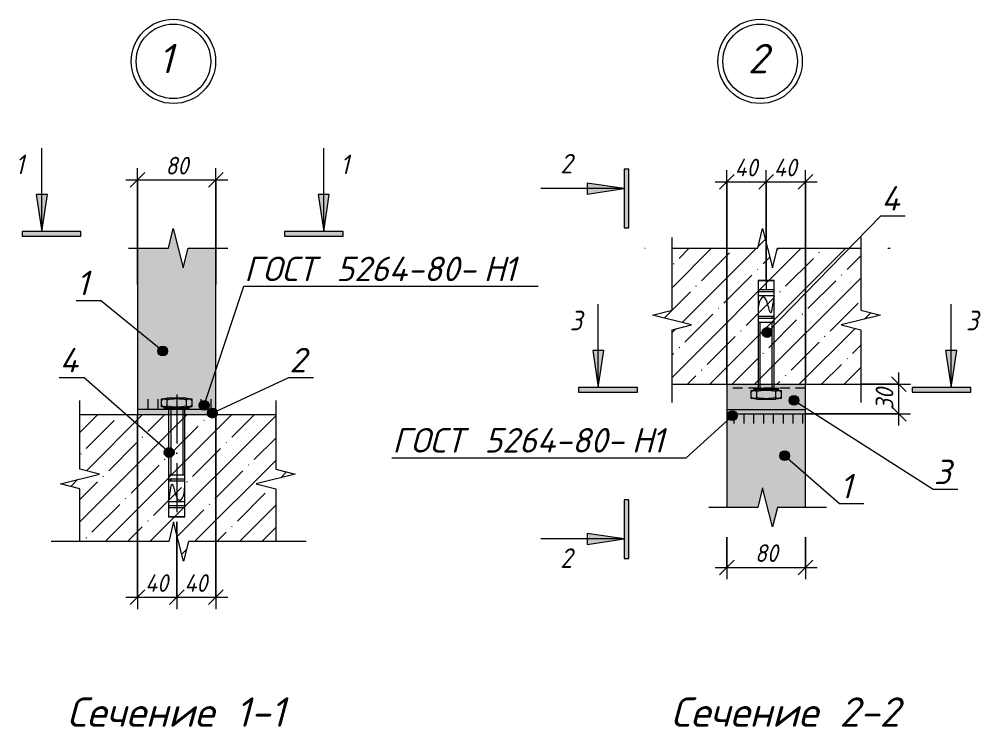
# Model space of a CAD drawing. Header units: millimetres. Extents: x 1214 to 43479, y -809 to 8550.
# Drawn here: x 42496 to 43476, y 2459 to 3181 of the extents above; entities that cross this region are included whole.
import ezdxf

# ---------------------------------------------------------------- set-up
doc = ezdxf.new("R2010")
doc.units = ezdxf.units.MM
doc.linetypes.add('200_ШТРИХ_ш1п0_6_', pattern=[16, 10, -6])
doc.linetypes.add('50_200_ШТРИХ_1Т_ш5_п1_п1_', pattern=[70, 50, -10, 0, -10])
for name, color, linetype, lineweight in [('A-ANNO-DIMS', 7, 'Continuous', 9), ('A-ANNO-DIMS-10', 7, 'Continuous', 9), ('A-ANNO-NOTE', 7, 'Continuous', 9), ('A-DETL-1', 7, '200_ШТРИХ_ш1п0_6_', 5), ('A-DETL-2', 7, 'Continuous', 5), ('A-DETL-3', 7, 'Continuous', 20), ('A-DETL-5', 7, '50_200_ШТРИХ_1Т_ш5_п1_п1_', 5), ('A-DETL-GENF', 7, 'Continuous', 9), ('A-DETL-GENF-2', 7, 'Continuous', 5), ('G-ANNO-TEXT', 7, 'Continuous', 9)]:
    doc.layers.add(name, color=color, linetype=linetype, lineweight=lineweight)
doc.layers.add('A-DETL-GENF-1', color=7, linetype='Continuous', lineweight=9, true_color=0xffffff)
doc.styles.add('ISOCPEUR_B_I', font='', dxfattribs={"height": 30})
doc.styles.add('ISOCPEUR_I_1', font='isocpeui.ttf', dxfattribs={"width": 0.9, "height": 18})
doc.styles.add('ISOCPEUR_I_2', font='isocpeui.ttf', dxfattribs={"width": 0.9, "height": 20})
doc.styles.add('ISOCPEUR_I_3', font='isocpeui.ttf', dxfattribs={"height": 25})
doc.styles.get('ISOCPEUR_B_I').set_extended_font_data('ISOCPEUR', italic=True, bold=True)
doc.dimstyles.new('ISO-1_8_0_9К_СРЕДНИЙ', dxfattribs={"dimscale": 304.8, "dimtxt": 17.927661, "dimasz": 0.049213, "dimexe": 0.03937, "dimexo": 0, "dimgap": 0, "dimtad": 1, "dimdec": 0, "dimzin": 0, "dimdsep": 46, "dimtxsty": 'ISOCPEUR_I_1', "dimblk1": 'OBLIQUE', "dimblk2": 'OBLIQUE', "dimsah": 1, "dimcen": 0.09, "dimdle": 0.03937, "dimazin": 0, "dimtfac": 1, "dimtdec": 4, "dimtix": 1, "dimtmove": 0, "dimatfit": 3, "dimfxl": 1, "dimtvp": 1, "dimtolj": 1, "dimtzin": 0, "dimarcsym": 2})
pattern_1 = [(45, (39935.393, 0), (-22.80985, 22.80985), []), (45, (39958.203, 0), (-22.80985, 22.80985), [40.322, -8.064, 0.671, -7.394])]

# ---------------------------------------------------------------- blocks, each defined once
blk = doc.blocks.new('DET_Линия разрыва - Линия разрыва-17294159-АР1_Фахверк_Швеллер 80_Узлы_верх и низ развернуты')
at = {"layer": 'A-DETL-GENF'}
for p, q in [((-5, 20), (-10, 0)), ((5, -20), (-5, 20)), ((-10, 0), (-50.54, 0)), ((10, 0), (5, -20)), ((50.54, 0), (10, 0))]:
    blk.add_line(p, q, dxfattribs=at)
blk = doc.blocks.new('DET_Линия разрыва - Линия разрыва-17294160-АР1_Фахверк_Швеллер 80_Узлы_верх и низ развернуты')
at = {"layer": 'A-DETL-GENF'}
for p, q in [((-5, 20), (-10, 0)), ((5, -20), (-5, 20)), ((-10, 0), (-63.74, 0)), ((10, 0), (5, -20)), ((80, 0), (10, 0))]:
    blk.add_line(p, q, dxfattribs=at)
blk = doc.blocks.new('DET_Линия разрыва - Линия разрыва-V47-АР1_Фахверк_Швеллер 80_Узлы_верх и низ развернуты')
at = {"layer": 'A-DETL-GENF'}
for p, q in [((-5, 20), (-10, 0)), ((5, -20), (-5, 20)), ((-10, 0), (-80, 0)), ((10, 0), (5, -20)), ((63.74, 0), (10, 0))]:
    blk.add_line(p, q, dxfattribs=at)
blk = doc.blocks.new('DET_Линия разрыва - Линия разрыва-17294161-АР1_Фахверк_Швеллер 80_Узлы_верх и низ развернуты')
at = {"layer": 'A-DETL-GENF'}
for p, q in [((-5, 20), (-10, 0)), ((5, -20), (-5, 20)), ((-10, 0), (-130, 0)), ((10, 0), (5, -20)), ((130, 0), (10, 0))]:
    blk.add_line(p, q, dxfattribs=at)
blk = doc.blocks.new('DET_Линия разрыва - Линия разрыва-17294162-АР1_Фахверк_Швеллер 80_Узлы_верх и низ развернуты')
at = {"layer": 'A-DETL-GENF'}
for p, q in [((-5, 20), (-10, 0)), ((5, -20), (-5, 20)), ((-10, 0), (-60, 0)), ((10, 0), (5, -20)), ((60, 0), (10, 0))]:
    blk.add_line(p, q, dxfattribs=at)
blk = doc.blocks.new('DET_Линия разрыва - Линия разрыва-17294163-АР1_Фахверк_Швеллер 80_Узлы_верх и низ развернуты')
at = {"layer": 'A-DETL-GENF'}
for p, q in [((-5, 20), (-10, 0)), ((5, -20), (-5, 20)), ((-122.47, 0), (-125, 0)), ((-10, 0), (-95.08, 0)), ((10, 0), (5, -20)), ((97.39, 0), (10, 0)), ((125, 0), (124.79, 0))]:
    blk.add_line(p, q, dxfattribs=at)
blk = doc.blocks.new('DET_Линия разрыва - Линия разрыва-25057235-АР1_Фахверк_Швеллер 80_Узлы_верх и низ развернуты')
at = {"layer": 'A-DETL-GENF'}
for p, q in [((-5, 20), (-10, 0)), ((5, -20), (-5, 20)), ((-10, 0), (-84.25, 0)), ((10, 0), (5, -20)), ((84.25, 0), (10, 0))]:
    blk.add_line(p, q, dxfattribs=at)
blk = doc.blocks.new('DET_Линия разрыва - Линия разрыва-25057236-АР1_Фахверк_Швеллер 80_Узлы_верх и низ развернуты')
at = {"layer": 'A-DETL-GENF'}
for p, q in [((-5, -20), (5, 20)), ((5, 20), (10, 0)), ((-84.25, 0), (-10, 0)), ((-10, 0), (-5, -20)), ((10, 0), (84.25, 0))]:
    blk.add_line(p, q, dxfattribs=at)
blk = doc.blocks.new('DIMBLOCK373-АР1_Фахверк_Швеллер 80_Узлы_верх и низ развернуты')
at = {"layer": 'A-ANNO-DIMS-10'}
for p, q in [((42616.39, 2777.01), (42616.39, 2579.07)), ((42616.39, 2591.07), (42616.39, 2777.01)), ((42656.39, 2668.01), (42656.39, 2579.07)), ((42656.39, 2591.07), (42656.39, 2668.01)), ((42604.39, 2591.07), (42656.39, 2591.07))]:
    blk.add_line(p, q, dxfattribs=at)
at = {"layer": 'A-ANNO-DIMS-10', "lineweight": 20}
for p, q in [((42616.39, 2591.07), (42623.89, 2598.57)), ((42656.39, 2591.07), (42663.89, 2598.57)), ((42616.39, 2591.07), (42608.89, 2583.57)), ((42656.39, 2591.07), (42648.89, 2583.57))]:
    blk.add_line(p, q, dxfattribs=at)
at = {"layer": 'A-ANNO-DIMS-10', "color": 0, "insert": (42624.32, 2614.59), "char_height": 18, "width": 28.9601, "attachment_point": 1, "line_spacing_factor": 1.149209, "style": 'ISOCPEUR_I_1'}
blk.add_mtext('40', dxfattribs=at)
blk = doc.blocks.new('_Oblique')
at = {"color": 0, "linetype": 'ByBlock', "lineweight": -2}
blk.add_line((-0.5, -0.5), (0.5, 0.5), dxfattribs=at)
blk = doc.blocks.new('DIMBLOCK374-АР1_Фахверк_Швеллер 80_Узлы_верх и низ развернуты')
at = {"layer": 'A-ANNO-DIMS-10'}
for p, q in [((42696.39, 2777.01), (42696.39, 2579.07)), ((42696.39, 2591.07), (42696.39, 2777.01)), ((42656.39, 2668.01), (42656.39, 2579.07)), ((42656.39, 2591.07), (42656.39, 2668.01)), ((42656.39, 2591.07), (42708.39, 2591.07))]:
    blk.add_line(p, q, dxfattribs=at)
at = {"layer": 'A-ANNO-DIMS-10', "lineweight": 20}
for p, q in [((42656.39, 2591.07), (42663.89, 2598.57)), ((42696.39, 2591.07), (42703.89, 2598.57)), ((42656.39, 2591.07), (42648.89, 2583.57)), ((42696.39, 2591.07), (42688.89, 2583.57))]:
    blk.add_line(p, q, dxfattribs=at)
at = {"layer": 'A-ANNO-DIMS-10', "color": 0, "insert": (42664.32, 2614.59), "char_height": 18, "width": 28.9601, "attachment_point": 1, "line_spacing_factor": 1.149209, "style": 'ISOCPEUR_I_1'}
blk.add_mtext('40', dxfattribs=at)
blk = doc.blocks.new('DIMBLOCK375-АР1_Фахверк_Швеллер 80_Узлы_верх и низ развернуты')
at = {"layer": 'A-ANNO-DIMS-10'}
for p, q in [((43217.32, 2652.28), (43217.32, 2609.56)), ((43217.32, 2621.56), (43217.32, 2652.28)), ((43297.32, 2652.28), (43297.32, 2609.56)), ((43297.32, 2621.56), (43297.32, 2652.28)), ((43205.32, 2621.56), (43309.32, 2621.56))]:
    blk.add_line(p, q, dxfattribs=at)
at = {"layer": 'A-ANNO-DIMS-10', "lineweight": 20}
for p, q in [((43217.32, 2621.56), (43224.82, 2629.06)), ((43297.32, 2621.56), (43304.82, 2629.06)), ((43217.32, 2621.56), (43209.82, 2614.06)), ((43297.32, 2621.56), (43289.82, 2614.06))]:
    blk.add_line(p, q, dxfattribs=at)
at = {"layer": 'A-ANNO-DIMS-10', "color": 0, "insert": (43245.94, 2645.08), "char_height": 18, "width": 27.3052, "attachment_point": 1, "line_spacing_factor": 1.149209, "style": 'ISOCPEUR_I_1'}
blk.add_mtext('80', dxfattribs=at)
blk = doc.blocks.new('DIMBLOCK376-АР1_Фахверк_Швеллер 80_Узлы_верх и низ развернуты')
at = {"layer": 'A-ANNO-DIMS-10', "lineweight": 20}
for p, q in [((43392.55, 2808.28), (43385.05, 2815.78)), ((43392.55, 2808.28), (43400.05, 2800.78)), ((43392.55, 2778.28), (43385.05, 2785.78)), ((43392.55, 2778.28), (43400.05, 2770.78))]:
    blk.add_line(p, q, dxfattribs=at)
at = {"layer": 'A-ANNO-DIMS-10'}
for p, q in [((43392.55, 2766.28), (43392.55, 2820.28)), ((43354.89, 2808.28), (43404.55, 2808.28)), ((43392.55, 2808.28), (43354.89, 2808.28)), ((43297.32, 2778.28), (43404.55, 2778.28)), ((43392.55, 2778.28), (43297.32, 2778.28))]:
    blk.add_line(p, q, dxfattribs=at)
at = {"layer": 'A-ANNO-DIMS-10', "color": 0, "insert": (43369.03, 2781.9), "char_height": 18, "width": 27.3052, "attachment_point": 1, "rotation": 90, "line_spacing_factor": 1.149209, "style": 'ISOCPEUR_I_1'}
blk.add_mtext('30', dxfattribs=at)
blk = doc.blocks.new('DIMBLOCK398-АР1_Фахверк_Швеллер 80_Узлы_верх и низ развернуты')
at = {"layer": 'A-ANNO-DIMS-10'}
for p, q in [((42616.39, 2910.02), (42616.39, 3028.76)), ((42696.39, 2910.02), (42696.39, 3028.76)), ((42604.39, 3016.76), (42708.39, 3016.76)), ((42616.39, 3016.76), (42616.39, 2910.02)), ((42696.39, 3016.76), (42696.39, 2910.02))]:
    blk.add_line(p, q, dxfattribs=at)
at = {"layer": 'A-ANNO-DIMS-10', "lineweight": 20}
for p, q in [((42616.39, 3016.76), (42623.89, 3024.26)), ((42696.39, 3016.76), (42703.89, 3024.26)), ((42616.39, 3016.76), (42608.89, 3009.26)), ((42696.39, 3016.76), (42688.89, 3009.26))]:
    blk.add_line(p, q, dxfattribs=at)
at = {"layer": 'A-ANNO-DIMS-10', "color": 0, "insert": (42645.01, 3040.27), "char_height": 18, "width": 27.3052, "attachment_point": 1, "line_spacing_factor": 1.149209, "style": 'ISOCPEUR_I_1'}
blk.add_mtext('80', dxfattribs=at)
blk = doc.blocks.new('DIMBLOCK399-АР1_Фахверк_Швеллер 80_Узлы_верх и низ развернуты')
at = {"layer": 'A-ANNO-DIMS-10'}
for p, q in [((43217.32, 2808.28), (43217.32, 3026.83)), ((43257.32, 2914.28), (43257.32, 3026.83)), ((43205.32, 3014.83), (43257.32, 3014.83)), ((43217.32, 3014.83), (43217.32, 2808.28)), ((43257.32, 3014.83), (43257.32, 2914.28))]:
    blk.add_line(p, q, dxfattribs=at)
at = {"layer": 'A-ANNO-DIMS-10', "lineweight": 20}
for p, q in [((43217.32, 3014.83), (43224.82, 3022.33)), ((43257.32, 3014.83), (43264.82, 3022.33)), ((43217.32, 3014.83), (43209.82, 3007.33)), ((43257.32, 3014.83), (43249.82, 3007.33))]:
    blk.add_line(p, q, dxfattribs=at)
at = {"layer": 'A-ANNO-DIMS-10', "color": 0, "insert": (43225.25, 3038.35), "char_height": 18, "width": 28.9601, "attachment_point": 1, "line_spacing_factor": 1.149209, "style": 'ISOCPEUR_I_1'}
blk.add_mtext('40', dxfattribs=at)
blk = doc.blocks.new('DIMBLOCK400-АР1_Фахверк_Швеллер 80_Узлы_верх и низ развернуты')
at = {"layer": 'A-ANNO-DIMS-10'}
for p, q in [((43257.32, 2914.28), (43257.32, 3026.83)), ((43297.32, 2808.28), (43297.32, 3026.83)), ((43257.32, 3014.83), (43309.32, 3014.83)), ((43257.32, 3014.83), (43257.32, 2914.28)), ((43297.32, 3014.83), (43297.32, 2808.28))]:
    blk.add_line(p, q, dxfattribs=at)
at = {"layer": 'A-ANNO-DIMS-10', "lineweight": 20}
for p, q in [((43257.32, 3014.83), (43264.82, 3022.33)), ((43297.32, 3014.83), (43304.82, 3022.33)), ((43257.32, 3014.83), (43249.82, 3007.33)), ((43297.32, 3014.83), (43289.82, 3007.33))]:
    blk.add_line(p, q, dxfattribs=at)
at = {"layer": 'A-ANNO-DIMS-10', "color": 0, "insert": (43265.25, 3038.35), "char_height": 18, "width": 28.9601, "attachment_point": 1, "line_spacing_factor": 1.149209, "style": 'ISOCPEUR_I_1'}
blk.add_mtext('40', dxfattribs=at)
blk = doc.blocks.new('_AT__Текстовая выноска - _AT__Текстовая выноска-17339261-АР1_Фахверк_Швеллер 80_Узлы_верх и низ развернуты')
at = {"layer": 'A-ANNO-NOTE'}
blk.add_line((0, 0), (30, 0), dxfattribs=at)
blk = doc.blocks.new('_AT__Текстовая выноска - _AT__Текстовая выноска-17339234-АР1_Фахверк_Швеллер 80_Узлы_верх и низ развернуты')
at = {"layer": 'A-ANNO-NOTE'}
blk.add_line((0, 0), (2.5, 0), dxfattribs=at)

msp = doc.modelspace()

# ---------------------------------------------------------------- hatches: boundary and pattern name
at = {"layer": 'A-ANNO-NOTE'}
h = msp.add_hatch(color=256, dxfattribs=at)
edge = h.paths.add_edge_path(flags=0)
edge.add_arc((43258.22114, 2861.12189), 5, 0, 360)
h = msp.add_hatch(color=256, dxfattribs=at)
edge = h.paths.add_edge_path(flags=0)
edge.add_arc((42642.16204, 2842.23864), 5, 0, 360)
h = msp.add_hatch(color=256, dxfattribs=at)
edge = h.paths.add_edge_path(flags=0)
edge.add_arc((43285.74317, 2791.87658), 5, 0, 360)
h = msp.add_hatch(color=256, dxfattribs=at)
edge = h.paths.add_edge_path(flags=0)
edge.add_arc((42684.38081, 2786.84285), 5, 0, 360)
h = msp.add_hatch(color=256, dxfattribs=at)
edge = h.paths.add_edge_path(flags=0)
edge.add_arc((42692.61534, 2778.89031), 5, 0, 360)
h = msp.add_hatch(color=256, dxfattribs=at)
edge = h.paths.add_edge_path(flags=0)
edge.add_arc((43222.94199, 2776.25332), 5, 0, 360)
h = msp.add_hatch(color=256, dxfattribs=at)
edge = h.paths.add_edge_path(flags=0)
edge.add_arc((42648.67907, 2738.715), 5, 0, 360)
h = msp.add_hatch(color=256, dxfattribs=at)
edge = h.paths.add_edge_path(flags=0)
edge.add_arc((43276.23986, 2735.48075), 5, 0, 360)
at = {"layer": 'A-DETL-GENF'}
for points in [[(43117.39679, 2967.95165), (43117.39679, 3027.82842), (43112.70909, 3027.82842), (43112.70909, 2967.95165)], [(43074.99038, 3002.17062), (43112.70909, 3007.82842), (43074.99038, 3013.48623)], [(42518.85257, 2964.09421), (42524.51038, 3001.81292), (42513.19477, 3001.81292)], [(42806.2412, 2964.09421), (42811.899, 3001.81292), (42800.58339, 3001.81292)], [(42524.51038, 2959.40651), (42558.72934, 2959.40651), (42558.72934, 2964.09421), (42498.85257, 2964.09421), (42498.85257, 2959.40651), (42519.55573, 2959.40651)], [(42806.2412, 2959.40651), (42826.2412, 2959.40651), (42826.2412, 2964.09421), (42766.36443, 2964.09421), (42766.36443, 2959.40651), (42800.58339, 2959.40651)], [(43086.13745, 2804.87953), (43091.79525, 2842.59824), (43080.47964, 2842.59824), (43085.62792, 2808.27641)], [(43446.00156, 2804.87953), (43451.65937, 2842.59824), (43440.34376, 2842.59824), (43445.49203, 2808.27641)], [(43086.8406, 2800.19183), (43126.01422, 2800.19183), (43126.01422, 2804.87953), (43066.13745, 2804.87953), (43066.13745, 2800.19183), (43086.13745, 2800.19183)], [(43446.00156, 2800.19183), (43466.00156, 2800.19183), (43466.00156, 2804.87953), (43406.1248, 2804.87953), (43406.1248, 2800.19183), (43440.34376, 2800.19183)], [(43117.39679, 2630.55731), (43117.39679, 2690.43408), (43112.70909, 2690.43408), (43112.70909, 2630.55731)], [(43074.99038, 2644.8995), (43112.70909, 2650.55731), (43074.99038, 2656.21511), (43074.99038, 2650.55731)]]:
    msp.add_hatch(color=256, dxfattribs=at).paths.add_polyline_path(points, flags=0)
at = {"layer": 'A-DETL-GENF-1'}
for points in [[(42696.38923, 2783.00818), (42696.38923, 2947.02712), (42667.93413, 2947.02712), (42662.93413, 2927.02712), (42652.93413, 2967.02712), (42647.93413, 2947.02712), (42616.38923, 2947.02712), (42616.38923, 2783.00818), (42667.93413, 2783.00818)], [(43297.31951, 2778.27641), (43297.31951, 2808.27641), (43217.31951, 2808.27641), (43217.31951, 2778.27641)], [(42696.38923, 2777.00818), (42696.38923, 2783.00818), (42616.38923, 2783.00818), (42616.38923, 2777.00818)], [(43263.75124, 2662.77569), (43268.75124, 2682.77569), (43297.31951, 2682.77569), (43297.31951, 2778.27641), (43217.31951, 2778.27641), (43217.31951, 2682.77569), (43248.75124, 2682.77569), (43253.75124, 2702.77569), (43258.75124, 2682.77569)]]:
    msp.add_hatch(color=256, dxfattribs=at).paths.add_polyline_path(points, flags=0)
at = {"layer": 'A-DETL-GENF-2'}
h = msp.add_hatch(dxfattribs=at)
h.set_pattern_fill('FP_1', color=256, style=0, pattern_type=2)
h.set_pattern_definition(pattern_1)
h.paths.add_polyline_path([(43161.35654, 2808.27641), (43353.83388, 2808.27641), (43353.83388, 2863.8226), (43333.83388, 2868.8226), (43373.83388, 2878.8226), (43353.83388, 2883.8226), (43353.83388, 2947.02712), (43268.75124, 2947.02712), (43263.75124, 2927.02712), (43253.75124, 2967.02712), (43248.75124, 2947.02712), (43161.35654, 2947.02712), (43161.35654, 2883.8226), (43141.35654, 2878.8226), (43181.35654, 2868.8226), (43161.35654, 2863.8226)], flags=0)
h = msp.add_hatch(dxfattribs=at)
h.set_pattern_fill('FP_1', color=256, style=0, pattern_type=2)
h.set_pattern_definition(pattern_1)
h.paths.add_polyline_path([(42663.27684, 2628.00818), (42668.27684, 2648.00818), (42757.27638, 2648.00818), (42757.27638, 2701.74757), (42737.27638, 2706.74757), (42777.27638, 2716.74757), (42757.27638, 2721.74757), (42757.27638, 2777.00818), (42557.7663, 2777.00818), (42557.7663, 2721.74757), (42577.7663, 2716.74757), (42537.7663, 2706.74757), (42557.7663, 2701.74757), (42557.7663, 2648.00818), (42648.27684, 2648.00818), (42653.27684, 2668.00818), (42658.27684, 2648.00818)], flags=0)

# ---------------------------------------------------------------- linework, layer by layer
at = {"layer": 'A-ANNO-NOTE'}
for p, q in [((43258.22114, 2861.12189), (43374.21026, 2980.15647)), ((42684.38081, 2786.84285), (42724.7458, 2908.24068)), ((42642.16204, 2842.23864), (42578.72969, 2893.92048)), ((42648.67907, 2738.715), (42561.61419, 2815.21101)), ((42692.61534, 2778.89031), (42770.79239, 2815.21101)), ((43285.74317, 2791.87658), (43427.72808, 2701.17238)), ((43222.94199, 2776.25332), (43175.73334, 2733.40501)), ((43276.23986, 2735.48075), (43331.966, 2686.72431))]:
    msp.add_line(p, q, dxfattribs=at)
for centre in [(43258.22114, 2861.12189), (42642.16204, 2842.23864), (43285.74317, 2791.87658), (42684.38081, 2786.84285), (42692.61534, 2778.89031), (43222.94199, 2776.25332), (42648.67907, 2738.715), (43276.23986, 2735.48075)]:
    msp.add_circle(centre, 5, dxfattribs=at)
at = {"layer": 'A-DETL-1'}
msp.add_line((43297.31951, 2804.27641), (43217.31951, 2804.27641), dxfattribs=at)
at = {"layer": 'A-DETL-2'}
for p, q in [((42518.85257, 2964.09421), (42518.85257, 3049.09421)), ((42806.2412, 2964.09421), (42806.2412, 3049.09421)), ((43112.70909, 3027.82842), (43112.70909, 3007.82842)), ((43117.39679, 3027.82842), (43112.70909, 3027.82842)), ((43117.39679, 2967.95165), (43117.39679, 3027.82842)), ((43074.99038, 3013.48623), (43074.99038, 3002.17062)), ((43112.70909, 3007.82842), (43074.99038, 3013.48623)), ((42513.19477, 3001.81292), (42518.85257, 2964.09421)), ((42524.51038, 3001.81292), (42513.19477, 3001.81292)), ((42518.85257, 2964.09421), (42524.51038, 3001.81292)), ((42811.899, 3001.81292), (42800.58339, 3001.81292)), ((42800.58339, 3001.81292), (42806.2412, 2964.09421)), ((42806.2412, 2964.09421), (42811.899, 3001.81292)), ((43112.70909, 3007.82842), (43027.70909, 3007.82842)), ((43074.99038, 3002.17062), (43112.70909, 3007.82842)), ((43112.70909, 3007.82842), (43112.70909, 2967.95165)), ((42498.85257, 2964.09421), (42498.85257, 2959.40651)), ((42518.85257, 2964.09421), (42498.85257, 2964.09421)), ((42558.72934, 2964.09421), (42518.85257, 2964.09421)), ((42558.72934, 2959.40651), (42558.72934, 2964.09421)), ((42806.2412, 2964.09421), (42766.36443, 2964.09421)), ((42766.36443, 2964.09421), (42766.36443, 2959.40651)), ((42826.2412, 2964.09421), (42806.2412, 2964.09421)), ((42826.2412, 2959.40651), (42826.2412, 2964.09421)), ((43112.70909, 2967.95165), (43117.39679, 2967.95165)), ((42498.85257, 2959.40651), (42558.72934, 2959.40651)), ((42766.36443, 2959.40651), (42826.2412, 2959.40651)), ((42616.38923, 2947.02712), (42616.38923, 2783.00818)), ((42696.38923, 2783.00818), (42696.38923, 2947.02712)), ((43249.05341, 2914.27641), (43265.58561, 2914.27641)), ((43265.58561, 2914.27641), (43249.05341, 2914.27641)), ((43249.05341, 2914.27641), (43249.05341, 2804.27641)), ((43257.31951, 2914.27641), (43257.31951, 2904.69617)), ((43265.58561, 2804.27641), (43265.58561, 2914.27641)), ((43265.58561, 2902.62965), (43249.05341, 2902.62965)), ((43264.61368, 2904.69617), (43250.02533, 2904.69617)), ((43265.58561, 2898.4966), (43249.05341, 2898.4966)), ((43086.13745, 2804.87953), (43086.13745, 2889.87953)), ((43446.00156, 2804.87953), (43446.00156, 2889.87953)), ((43265.58561, 2877.53366), (43249.05341, 2877.53366)), ((43265.58561, 2875.46714), (43249.05341, 2875.46714)), ((43263.43035, 2875.46714), (43263.43035, 2877.53366)), ((43263.51908, 2875.46714), (43263.51908, 2877.53366)), ((43265.58561, 2871.33409), (43249.05341, 2871.33409)), ((43251.16185, 2804.27641), (43251.16185, 2871.33409)), ((43263.47716, 2804.27641), (43263.47716, 2871.33409)), ((43080.47964, 2842.59824), (43086.13745, 2804.87953)), ((43091.79525, 2842.59824), (43080.47964, 2842.59824)), ((43086.13745, 2804.87953), (43091.79525, 2842.59824)), ((43451.65937, 2842.59824), (43440.34376, 2842.59824)), ((43440.34376, 2842.59824), (43446.00156, 2804.87953)), ((43446.00156, 2804.87953), (43451.65937, 2842.59824)), ((43066.13745, 2804.87953), (43066.13745, 2800.19183)), ((43086.13745, 2804.87953), (43066.13745, 2804.87953)), ((43126.01422, 2804.87953), (43086.13745, 2804.87953)), ((43126.01422, 2800.19183), (43126.01422, 2804.87953)), ((43217.31951, 2808.27641), (43217.31951, 2778.27641)), ((43244.64482, 2804.27641), (43244.64482, 2802.8406)), ((43244.64482, 2804.27641), (43269.99419, 2804.27641)), ((43262.86309, 2804.27641), (43260.82036, 2804.27641)), ((43269.99419, 2802.8406), (43269.99419, 2804.27641)), ((43297.31951, 2778.27641), (43297.31951, 2808.27641)), ((43446.00156, 2804.87953), (43406.1248, 2804.87953)), ((43406.1248, 2804.87953), (43406.1248, 2800.19183)), ((43466.00156, 2804.87953), (43446.00156, 2804.87953)), ((43466.00156, 2800.19183), (43466.00156, 2804.87953)), ((42640.9813, 2793.40612), (42646.46991, 2794.17498)), ((42666.30855, 2794.19245), (42646.46991, 2794.19245)), ((42646.46991, 2794.19245), (42646.46991, 2784.44399)), ((42654.38923, 2794.19245), (42654.38923, 2793.27043)), ((42666.30855, 2784.44399), (42666.30855, 2794.19245)), ((42666.30855, 2794.17498), (42671.79715, 2793.40612)), ((43066.13745, 2800.19183), (43126.01422, 2800.19183)), ((43241.91158, 2802.07174), (43247.40019, 2802.8406)), ((43241.91158, 2793.87846), (43241.91158, 2802.07174)), ((43247.40019, 2793.1096), (43241.91158, 2793.87846)), ((43244.64482, 2802.8406), (43269.99419, 2802.8406)), ((43247.40019, 2802.8406), (43247.40019, 2793.09213)), ((43247.40019, 2802.8406), (43267.23883, 2802.8406)), ((43267.23883, 2793.09213), (43267.23883, 2802.8406)), ((43267.23883, 2802.8406), (43272.72743, 2802.07174)), ((43272.72743, 2793.87846), (43267.23883, 2793.1096)), ((43272.72743, 2802.07174), (43272.72743, 2793.87846)), ((43406.1248, 2800.19183), (43466.00156, 2800.19183)), ((42627.38923, 2783.00818), (42627.38923, 2793.00818)), ((42637.38923, 2783.00818), (42637.38923, 2793.00818)), ((42640.9813, 2785.21284), (42640.9813, 2793.40612)), ((42646.46991, 2784.44399), (42640.9813, 2785.21284)), ((42669.06391, 2784.44399), (42643.71454, 2784.44399)), ((42643.71454, 2784.44399), (42643.71454, 2783.00818)), ((42666.30855, 2784.44399), (42646.46991, 2784.44399)), ((42671.79715, 2785.21284), (42666.30855, 2784.44399)), ((42669.06391, 2783.00818), (42669.06391, 2784.44399)), ((42671.79715, 2793.40612), (42671.79715, 2785.21284)), ((42681.38923, 2783.00818), (42681.38923, 2793.00818)), ((42691.38923, 2783.00818), (42691.38923, 2793.00818)), ((43247.40019, 2793.09213), (43267.23883, 2793.09213)), ((42616.38923, 2783.00818), (42616.38923, 2777.00818)), ((42616.38923, 2783.00818), (42696.38923, 2783.00818)), ((42669.06391, 2783.00818), (42643.71454, 2783.00818)), ((42648.12313, 2783.00818), (42648.12313, 2673.00818)), ((42650.23157, 2783.00818), (42650.23157, 2715.95049)), ((42650.84565, 2783.00818), (42652.88837, 2783.00818)), ((42659.13434, 2783.00818), (42666.13434, 2783.00818)), ((42662.54688, 2783.00818), (42662.54688, 2715.95049)), ((42664.65533, 2673.00818), (42664.65533, 2783.00818)), ((42696.38923, 2777.00818), (42696.38923, 2783.00818)), ((43297.31951, 2782.27641), (43217.31951, 2782.27641)), ((43217.31951, 2778.27641), (43217.31951, 2682.77569)), ((43217.31951, 2778.27641), (43297.31951, 2778.27641)), ((43224.86974, 2768.27641), (43224.86974, 2778.27641)), ((43234.86974, 2768.27641), (43234.86974, 2778.27641)), ((43244.86974, 2768.27641), (43244.86974, 2778.27641)), ((43254.86974, 2768.27641), (43254.86974, 2778.27641)), ((43264.86974, 2768.27641), (43264.86974, 2778.27641)), ((43274.86974, 2768.27641), (43274.86974, 2778.27641)), ((43284.86974, 2768.27641), (43284.86974, 2778.27641)), ((43294.86974, 2768.27641), (43294.86974, 2778.27641)), ((43297.31951, 2682.77569), (43297.31951, 2778.27641)), ((42648.12313, 2715.95049), (42664.65533, 2715.95049)), ((42648.12313, 2711.81744), (42664.65533, 2711.81744)), ((42648.12313, 2709.75092), (42664.65533, 2709.75092)), ((42650.18965, 2711.81744), (42650.18965, 2709.75092)), ((42650.27838, 2711.81744), (42650.27838, 2709.75092)), ((42648.12313, 2688.78798), (42664.65533, 2688.78798)), ((43117.39679, 2690.43408), (43112.70909, 2690.43408)), ((43112.70909, 2690.43408), (43112.70909, 2650.55731)), ((43117.39679, 2630.55731), (43117.39679, 2690.43408)), ((42648.12313, 2684.65493), (42664.65533, 2684.65493)), ((42649.09506, 2682.58841), (42663.6834, 2682.58841)), ((42664.65533, 2673.00818), (42648.12313, 2673.00818)), ((42648.12313, 2673.00818), (42664.65533, 2673.00818)), ((43112.70909, 2650.55731), (43027.70909, 2650.55731)), ((43112.70909, 2650.55731), (43074.99038, 2656.21511)), ((43074.99038, 2656.21511), (43074.99038, 2644.8995)), ((43074.99038, 2644.8995), (43112.70909, 2650.55731)), ((43112.70909, 2650.55731), (43112.70909, 2630.55731)), ((43112.70909, 2630.55731), (43117.39679, 2630.55731))]:
    msp.add_line(p, q, dxfattribs=at)
for centre, radius in [((42653.03228, 3137.63073), 43), ((43251.16185, 3137.63073), 43), ((42653.03228, 3137.63073), 38), ((43251.16185, 3137.63073), 38)]:
    msp.add_circle(centre, radius, dxfattribs=at)
for centre, radius, start, end in [((43250.23401, 2903.33621), 1.37588, 98.72344894, 149.10051461), ((43264.405, 2903.33621), 1.37588, 30.89948546, 81.27655106), ((43245.04044, 2797.53366), 4.22871, 56.08031184, 137.72360384), ((43245.04044, 2798.39907), 4.22871, 222.27639616, 303.91968816), ((43257.31951, 2759.11757), 42.8477, 76.61449587, 103.38550413), ((43257.31951, 2836.81515), 42.8477, 256.61449587, 283.38550413), ((43269.59857, 2797.53366), 4.22871, 42.27639616, 123.91968815), ((43269.59857, 2798.39907), 4.22871, 236.08031185, 317.72360385), ((42644.11016, 2788.88551), 4.22871, 56.08031185, 137.72360385), ((42644.11016, 2789.75092), 4.22871, 222.27639616, 303.91968815), ((42656.38923, 2750.46943), 42.8477, 76.61449587, 103.38550413), ((42656.38923, 2828.16701), 42.8477, 256.61449587, 283.38550413), ((42668.6683, 2788.88551), 4.22871, 42.27639616, 123.91968816), ((42668.6683, 2789.75092), 4.22871, 236.08031184, 317.72360384), ((42649.30373, 2683.94837), 1.37588, 210.89948546, 261.27655106), ((42663.47473, 2683.94837), 1.37588, 278.72344894, 329.10051461)]:
    msp.add_arc(centre, radius, start, end, dxfattribs=at)
for points in [[(43265.58561, 2898.4966), (43264.40577, 2893.77995), (43261.94382, 2868.32147), (43258.18274, 2905.79359), (43249.05341, 2893.80581), (43249.05341, 2882.80781)], [(42648.12313, 2688.78798), (42649.30297, 2693.50463), (42651.76491, 2718.96311), (42655.52599, 2681.49099), (42664.65533, 2693.47877), (42664.65533, 2704.47677)]]:
    msp.add_open_spline(points, degree=3, knots=[3.947127755, 3.947127755, 3.947127755, 3.947127755, 10.095996178, 20.129436715, 28.583815858, 28.583815858, 28.583815858, 28.583815858], dxfattribs=at)
at = {"layer": 'A-DETL-3'}
for p, q in [((43161.35654, 2808.27641), (43353.83388, 2808.27641)), ((42757.27638, 2777.00818), (42557.7663, 2777.00818))]:
    msp.add_line(p, q, dxfattribs=at)
at = {"layer": 'A-DETL-5'}
msp.add_line((42656.38923, 2798.00818), (42656.38923, 2668.00818), dxfattribs=at)

# ---------------------------------------------------------------- block references
at = {"layer": 'A-ANNO-NOTE', "xscale": 10, "yscale": 10, "zscale": 10}
for name, p in [('_AT__Текстовая выноска - _AT__Текстовая выноска-17339234-АР1_Фахверк_Швеллер 80_Узлы_верх и низ развернуты', (43374.21026, 2980.15647)), ('_AT__Текстовая выноска - _AT__Текстовая выноска-17339261-АР1_Фахверк_Швеллер 80_Узлы_верх и низ развернуты', (42724.7458, 2908.24068)), ('_AT__Текстовая выноска - _AT__Текстовая выноска-17339234-АР1_Фахверк_Швеллер 80_Узлы_верх и низ развернуты', (42553.72969, 2893.92048)), ('_AT__Текстовая выноска - _AT__Текстовая выноска-17339234-АР1_Фахверк_Швеллер 80_Узлы_верх и низ развернуты', (42536.61419, 2815.21101)), ('_AT__Текстовая выноска - _AT__Текстовая выноска-17339234-АР1_Фахверк_Швеллер 80_Узлы_верх и низ развернуты', (42770.79239, 2815.21101)), ('_AT__Текстовая выноска - _AT__Текстовая выноска-17339261-АР1_Фахверк_Швеллер 80_Узлы_верх и низ развернуты', (42875.73334, 2733.40501)), ('_AT__Текстовая выноска - _AT__Текстовая выноска-17339234-АР1_Фахверк_Швеллер 80_Узлы_верх и низ развернуты', (43427.72808, 2701.17238)), ('_AT__Текстовая выноска - _AT__Текстовая выноска-17339234-АР1_Фахверк_Швеллер 80_Узлы_верх и низ развернуты', (43331.966, 2686.72431))]:
    msp.add_blockref(name, p, dxfattribs=at)
at = {"layer": 'A-DETL-GENF'}
for name, p, rotation in [('DET_Линия разрыва - Линия разрыва-17294159-АР1_Фахверк_Швеллер 80_Узлы_верх и низ развернуты', (42657.93413, 2947.02712), 180), ('DET_Линия разрыва - Линия разрыва-17294163-АР1_Фахверк_Швеллер 80_Узлы_верх и низ развернуты', (43258.75124, 2947.02712), 180), ('DET_Линия разрыва - Линия разрыва-25057236-АР1_Фахверк_Швеллер 80_Узлы_верх и низ развернуты', (43161.35654, 2873.8226), 90.0000000000001), ('DET_Линия разрыва - Линия разрыва-25057235-АР1_Фахверк_Швеллер 80_Узлы_верх и низ развернуты', (43353.83388, 2873.8226), 89.9999999999999), ('DET_Линия разрыва - Линия разрыва-V47-АР1_Фахверк_Швеллер 80_Узлы_верх и низ развернуты', (42557.7663, 2711.74757), 269.9999999999995), ('DET_Линия разрыва - Линия разрыва-17294160-АР1_Фахверк_Швеллер 80_Узлы_верх и низ развернуты', (42757.27638, 2711.74757), 89.99999999999991)]:
    msp.add_blockref(name, p, dxfattribs=dict(at, rotation=rotation))
for name, p in [('DET_Линия разрыва - Линия разрыва-17294162-АР1_Фахверк_Швеллер 80_Узлы_верх и низ развернуты', (43258.75124, 2682.77569)), ('DET_Линия разрыва - Линия разрыва-17294161-АР1_Фахверк_Швеллер 80_Узлы_верх и низ развернуты', (42658.27684, 2648.00818))]:
    msp.add_blockref(name, p, dxfattribs=at)

# ---------------------------------------------------------------- texts
at = {"layer": 'A-ANNO-NOTE', "char_height": 25, "attachment_point": 1, "style": 'ISOCPEUR_I_3'}
for s, insert, width in [('\\fISOCPEUR|b0|i1|c204|p34|;4', (43374.62044, 3010.40723), 24.8523125), ('ГОСТ', (42725.15598, 2938.49145), 94.599125), (' 5264-80-', (42803.20806, 2938.49145), 201.2235625), ('\\fISOCPEUR|b0|i1|c204|p34|;Н', (42969.23411, 2938.49145), 24.8523125), ('\\fISOCPEUR|b0|i1|c204|p34|;1', (42989.73931, 2938.49145), 16.03375), ('\\fISOCPEUR|b0|i1|c204|p34|;1', (42554.13987, 2924.17125), 16.03375), ('\\fISOCPEUR|b0|i1|c204|p34|;4', (42537.02436, 2845.46177), 24.8523125), ('\\fISOCPEUR|b0|i1|c204|p34|;2', (42771.20257, 2845.46177), 22.44725), ('ГОСТ', (42876.14352, 2763.65577), 94.599125), (' 5264-80-', (42954.1956, 2763.65577), 201.2235625), ('\\fISOCPEUR|b0|i1|c204|p34|;Н', (43120.22164, 2763.65577), 24.8523125), ('\\fISOCPEUR|b0|i1|c204|p34|;1', (43140.72685, 2763.65577), 16.03375), ('\\fISOCPEUR|b0|i1|c204|p34|;3', (43428.13825, 2731.42315), 22.44725), ('\\fISOCPEUR|b0|i1|c204|p34|;1', (43332.37618, 2716.97507), 16.03375)]:
    msp.add_mtext(s, dxfattribs=dict(at, insert=insert, width=width))
at = {"layer": 'G-ANNO-TEXT', "attachment_point": 1}
for s, insert, char_height, width, style in [('\\fISOCPEUR|b1|i1|c204|p34|;1', (42637.66085, 3155.49018), 30, 19.2405, 'ISOCPEUR_B_I'), ('\\fISOCPEUR|b1|i1|c204|p34|;2', (43238.69143, 3155.49018), 30, 26.4556875, 'ISOCPEUR_B_I'), ('\\fISOCPEUR|b0|i1|c204|p34|;\\W.9;1', (42491.77101, 3042.52948), 20, 11.5443, 'ISOCPEUR_I_2'), ('\\fISOCPEUR|b0|i1|c204|p34|;\\W.9;1', (42823.14181, 3042.52948), 20, 11.5443, 'ISOCPEUR_I_2'), ('\\fISOCPEUR|b0|i1|c204|p34|;\\W.9;2', (43047.42616, 3043.3148), 20, 15.8734125, 'ISOCPEUR_I_2'), ('\\fISOCPEUR|b0|i1|c204|p34|;\\W.9;3', (43057.15912, 2883.3148), 20, 15.8734125, 'ISOCPEUR_I_2'), ('\\fISOCPEUR|b0|i1|c204|p34|;\\W.9;3', (43461.0182, 2883.3148), 20, 15.8734125, 'ISOCPEUR_I_2'), ('\\fISOCPEUR|b0|i1|c204|p34|;\\W.9;2', (43047.38972, 2641.04369), 20, 15.8734125, 'ISOCPEUR_I_2'), ('Сечение', (42544.47768, 2488.99738), 30, 185.1898125, 'ISOCPEUR_B_I'), (' 1-1', (42697.27455, 2488.99738), 30, 88.185625, 'ISOCPEUR_B_I'), ('Сечение', (43160.1118, 2489.03521), 30, 185.1898125, 'ISOCPEUR_B_I'), (' 2-2', (43312.90867, 2489.03521), 30, 102.616, 'ISOCPEUR_B_I')]:
    msp.add_mtext(s, dxfattribs=dict(at, insert=insert, char_height=char_height, width=width, style=style))

# ---------------------------------------------------------------- dimensions: what is measured, and where the dimension line sits
at = {"layer": 'A-ANNO-DIMS'}
for base, p1, p2, override, picture, middle in [((42696.38923, 3016.75764), (42616.38923, 2910.02427), (42696.38923, 2910.02427), {"dimpost": '<>', "dimfxl": 80}, 'DIMBLOCK398-АР1_Фахверк_Швеллер 80_Узлы_верх и низ развернуты', (42656.38923, 3025.75764)), ((43257.31951, 3014.82892), (43217.31951, 2808.27641), (43257.31951, 2914.27641), {"dimpost": '<>', "dimfxl": 113.296072}, 'DIMBLOCK399-АР1_Фахверк_Швеллер 80_Узлы_верх и низ развернуты', (43237.31951, 3023.82892)), ((43297.31951, 3014.82892), (43257.31951, 2914.27641), (43297.31951, 2808.27641), {"dimpost": '<>', "dimfxl": 113.296072}, 'DIMBLOCK400-АР1_Фахверк_Швеллер 80_Узлы_верх и низ развернуты', (43277.31951, 3023.82892)), ((42656.38923, 2591.0717), (42616.38923, 2777.00818), (42656.38923, 2668.00818), {"dimpost": '<>', "dimfxl": 116.107709}, 'DIMBLOCK373-АР1_Фахверк_Швеллер 80_Узлы_верх и низ развернуты', (42636.38923, 2600.0717)), ((42696.38923, 2591.0717), (42656.38923, 2668.00818), (42696.38923, 2777.00818), {"dimpost": '<>', "dimfxl": 116.107709}, 'DIMBLOCK374-АР1_Фахверк_Швеллер 80_Узлы_верх и низ развернуты', (42676.38923, 2600.0717)), ((43297.31951, 2621.55994), (43217.31951, 2652.27641), (43297.31951, 2652.27641), {"dimpost": '<>', "dimfxl": 80}, 'DIMBLOCK375-АР1_Фахверк_Швеллер 80_Узлы_верх и низ развернуты', (43257.31951, 2630.55994))]:
    dim = msp.add_linear_dim(base=base, p1=p1, p2=p2, dimstyle='ISO-1_8_0_9К_СРЕДНИЙ', override=override, dxfattribs=at)
    dim.commit()
    dim.dimension.update_dxf_attribs({"geometry": picture, "text_midpoint": middle})
dim = msp.add_linear_dim(base=(43392.5495, 2808.27641), p1=(43297.31951, 2778.27641), p2=(43354.8919, 2808.27641), angle=90, dimstyle='ISO-1_8_0_9К_СРЕДНИЙ', override={"dimpost": '<>', "dimfxl": 64.9198}, dxfattribs=at)
dim.commit()
dim.dimension.update_dxf_attribs({"geometry": 'DIMBLOCK376-АР1_Фахверк_Швеллер 80_Узлы_верх и низ развернуты', "text_midpoint": (43383.5495, 2793.27641)})

doc.saveas('drawing.dxf')
